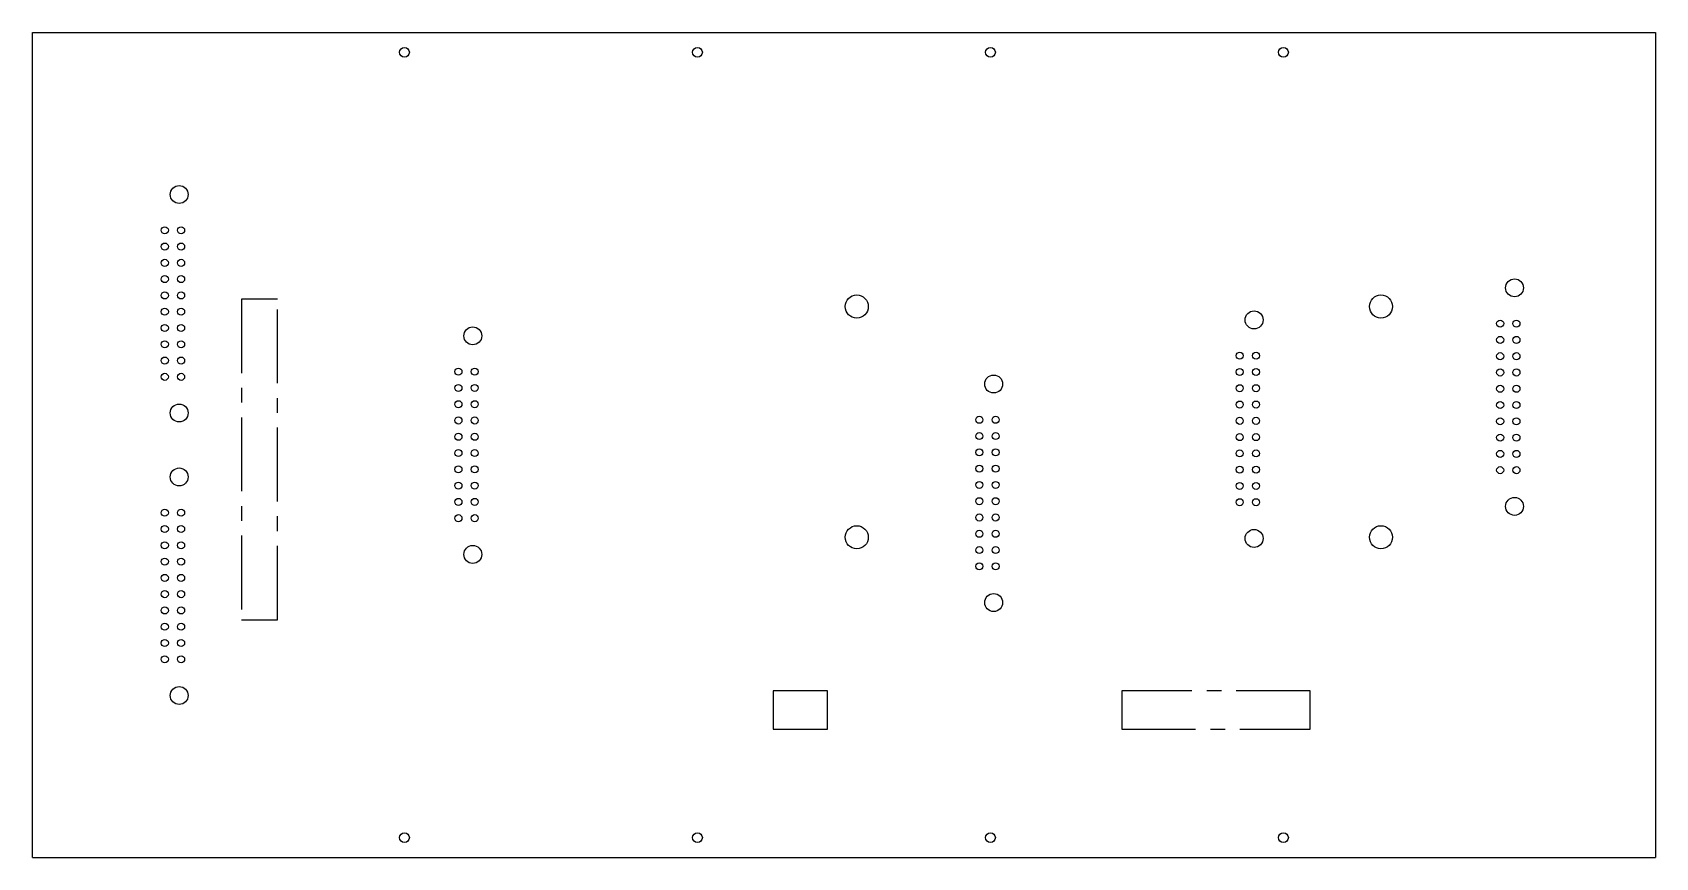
# Model space of a CAD drawing. Header units: millimetres. Extents: x 194 to 447, y 356 to 484.
import ezdxf

# ---------------------------------------------------------------- set-up
doc = ezdxf.new("R2010")
doc.units = ezdxf.units.MM
doc.header["$LTSCALE"] = 30.734
doc.linetypes.add('CENTER', pattern=[0.6, 0.375, -0.075, 0.075, -0.075])
doc.layers.get('0').update_dxf_attribs({"linetype": 'CONTINUOUS'})

msp = doc.modelspace()

# ---------------------------------------------------------------- linework, layer by layer
at = {"color": 7, "linetype": 'Continuous'}
for p, q in [((193.78, 355.66), (193.78, 484.36)), ((193.78, 484.36), (447.06, 484.36)), ((447.06, 484.36), (447.06, 355.66)), ((193.78, 355.66), (447.06, 355.66))]:
    msp.add_line(p, q, dxfattribs=at)
at = {"color": 7, "linetype": 'CENTER'}
for p, q in [((226.43, 442.75), (226.43, 392.75)), ((232.03, 442.75), (226.43, 442.75)), ((232.03, 392.75), (232.03, 442.75)), ((226.43, 392.75), (232.03, 392.75)), ((317.87, 381.66), (309.37, 381.66)), ((309.37, 381.66), (309.37, 375.66)), ((317.87, 375.66), (317.87, 381.66)), ((393.17, 381.66), (363.77, 381.66)), ((363.77, 381.66), (363.77, 375.66)), ((393.17, 375.66), (393.17, 381.66)), ((309.37, 375.66), (317.87, 375.66)), ((363.77, 375.66), (393.17, 375.66))]:
    msp.add_line(p, q, dxfattribs=at)
at = {"color": 7, "linetype": 'Continuous'}
for centre, radius in [((251.84, 481.26), 0.763), ((297.56, 481.26), 0.763), ((343.28, 481.26), 0.763), ((389, 481.26), 0.763), ((216.68, 459.08), 1.4), ((214.44, 453.5), 0.55), ((216.98, 453.5), 0.55), ((214.44, 450.96), 0.55), ((216.98, 450.96), 0.55), ((214.44, 448.42), 0.55), ((216.98, 448.42), 0.55), ((214.44, 445.88), 0.55), ((216.98, 445.88), 0.55), ((425.06, 444.52), 1.4), ((214.44, 443.34), 0.55), ((216.98, 443.34), 0.55), ((322.42, 441.61), 1.8), ((404.22, 441.61), 1.8), ((214.44, 440.8), 0.55), ((216.98, 440.8), 0.55), ((384.42, 439.52), 1.4), ((214.44, 438.26), 0.55), ((216.98, 438.26), 0.55), ((262.5, 437.03), 1.4), ((422.82, 438.94), 0.55), ((425.36, 438.94), 0.55), ((214.44, 435.72), 0.55), ((216.98, 435.72), 0.55), ((422.82, 436.4), 0.55), ((425.36, 436.4), 0.55), ((214.44, 433.18), 0.55), ((216.98, 433.18), 0.55), ((382.18, 433.94), 0.55), ((384.72, 433.94), 0.55), ((422.82, 433.86), 0.55), ((425.36, 433.86), 0.55), ((214.44, 430.64), 0.55), ((216.98, 430.64), 0.55), ((260.26, 431.45), 0.55), ((262.8, 431.45), 0.55), ((343.78, 429.52), 1.4), ((382.18, 431.4), 0.55), ((384.72, 431.4), 0.55), ((422.82, 431.32), 0.55), ((425.36, 431.32), 0.55), ((260.26, 428.91), 0.55), ((262.8, 428.91), 0.55), ((382.18, 428.86), 0.55), ((384.72, 428.86), 0.55), ((422.82, 428.78), 0.55), ((425.36, 428.78), 0.55), ((216.68, 425), 1.4), ((260.26, 426.37), 0.55), ((262.8, 426.37), 0.55), ((382.18, 426.32), 0.55), ((384.72, 426.32), 0.55), ((422.82, 426.24), 0.55), ((425.36, 426.24), 0.55), ((260.26, 423.83), 0.55), ((262.8, 423.83), 0.55), ((341.54, 423.94), 0.55), ((344.08, 423.94), 0.55), ((382.18, 423.78), 0.55), ((384.72, 423.78), 0.55), ((422.82, 423.7), 0.55), ((425.36, 423.7), 0.55), ((260.26, 421.29), 0.55), ((262.8, 421.29), 0.55), ((341.54, 421.4), 0.55), ((344.08, 421.4), 0.55), ((382.18, 421.24), 0.55), ((384.72, 421.24), 0.55), ((422.82, 421.16), 0.55), ((425.36, 421.16), 0.55), ((260.26, 418.75), 0.55), ((262.8, 418.75), 0.55), ((341.54, 418.86), 0.55), ((344.08, 418.86), 0.55), ((382.18, 418.7), 0.55), ((384.72, 418.7), 0.55), ((422.82, 418.62), 0.55), ((425.36, 418.62), 0.55), ((216.68, 415.02), 1.4), ((260.26, 416.21), 0.55), ((262.8, 416.21), 0.55), ((341.54, 416.32), 0.55), ((344.08, 416.32), 0.55), ((382.18, 416.16), 0.55), ((384.72, 416.16), 0.55), ((422.82, 416.08), 0.55), ((425.36, 416.08), 0.55), ((260.26, 413.67), 0.55), ((262.8, 413.67), 0.55), ((341.54, 413.78), 0.55), ((344.08, 413.78), 0.55), ((382.18, 413.62), 0.55), ((384.72, 413.62), 0.55), ((260.26, 411.13), 0.55), ((262.8, 411.13), 0.55), ((341.54, 411.24), 0.55), ((344.08, 411.24), 0.55), ((382.18, 411.08), 0.55), ((384.72, 411.08), 0.55), ((425.06, 410.43), 1.4), ((214.44, 409.44), 0.55), ((216.98, 409.44), 0.55), ((260.26, 408.59), 0.55), ((262.8, 408.59), 0.55), ((341.54, 408.7), 0.55), ((344.08, 408.7), 0.55), ((214.44, 406.9), 0.55), ((216.98, 406.9), 0.55), ((322.42, 405.61), 1.8), ((341.54, 406.16), 0.55), ((344.08, 406.16), 0.55), ((384.42, 405.43), 1.4), ((404.22, 405.61), 1.8), ((214.44, 404.36), 0.55), ((216.98, 404.36), 0.55), ((262.5, 402.94), 1.4), ((341.54, 403.62), 0.55), ((344.08, 403.62), 0.55), ((214.44, 401.82), 0.55), ((216.98, 401.82), 0.55), ((341.54, 401.08), 0.55), ((344.08, 401.08), 0.55), ((214.44, 399.28), 0.55), ((216.98, 399.28), 0.55), ((214.44, 396.74), 0.55), ((216.98, 396.74), 0.55), ((343.78, 395.43), 1.4), ((214.44, 394.2), 0.55), ((216.98, 394.2), 0.55), ((214.44, 391.66), 0.55), ((216.98, 391.66), 0.55), ((214.44, 389.12), 0.55), ((216.98, 389.12), 0.55), ((214.44, 386.58), 0.55), ((216.98, 386.58), 0.55), ((216.68, 380.93), 1.4), ((251.84, 358.76), 0.763), ((297.56, 358.76), 0.763), ((343.28, 358.76), 0.763), ((389, 358.76), 0.763)]:
    msp.add_circle(centre, radius, dxfattribs=at)

doc.saveas('drawing.dxf')
